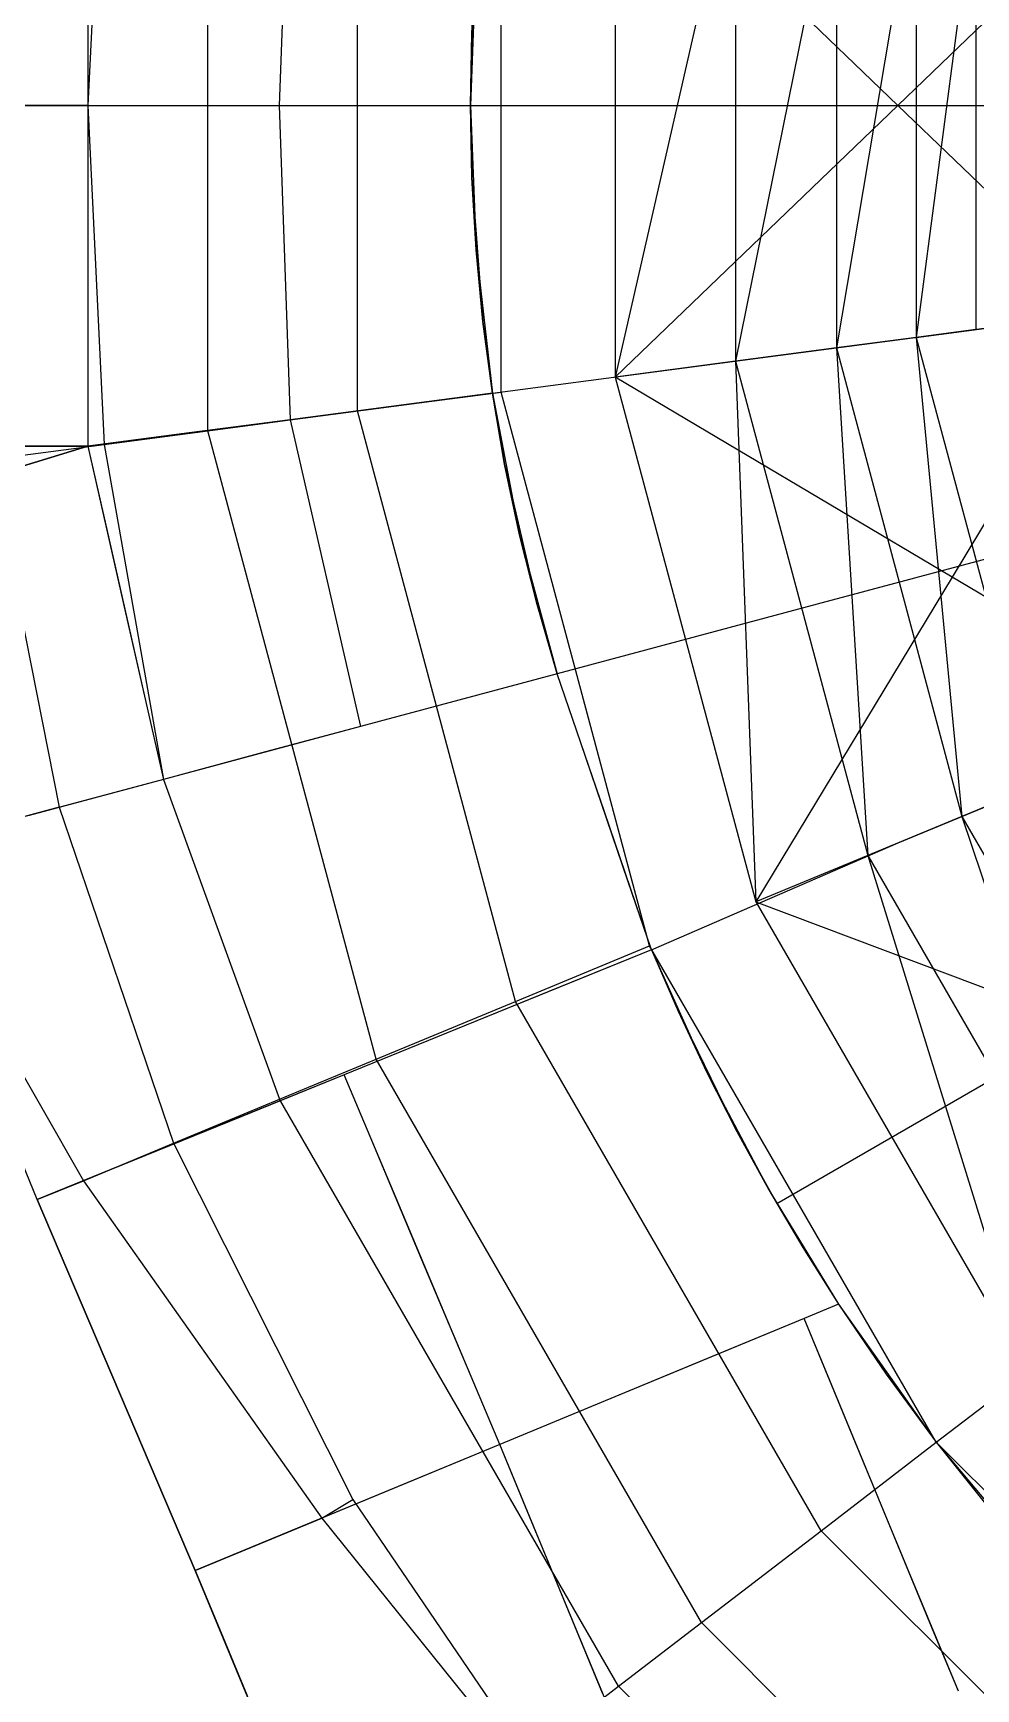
# Model space of a CAD drawing. Header units: millimetres. Extents: x -90 to 90, y -106 to 105.
# Drawn here: x -59.03 to -37.99, y -35.33 to 1.61 of the extents above; entities that cross this region are included whole.
import ezdxf

# ---------------------------------------------------------------- set-up
doc = ezdxf.new("R2010")
doc.units = ezdxf.units.MM
doc.header["$MEASUREMENT"] = 0
for name, color, linetype, true_color in [('1-CHJ_FG-O180x6', 116, 'Continuous', 0x008040), ('1-CHJ_XG1-O245x8', 241, 'Continuous', 0xff969c), ('1-CL-O351x10', 171, 'Continuous', 0x8080ff), ('1-TC_ZL-B500x300x12x16', 31, 'Continuous', 0xffc28c), ('1-TG_FG-O219x10', 140, 'Continuous', 0x00bcff), ('1-TG_HL-O299x8', 9, 'Continuous', 0xc4c4c4), ('1-TG_XG-O299x8', 12, 'Continuous', 0xb80000), ('1-TG_ZC1-O299x8', 140, 'Continuous', 0x00b2ff), ('1-TG_ZC2-O457x10', 84, 'Continuous', 0x25a025), ('1-XWM_L1-O402x10', 145, 'Continuous', 0x3e88b5), ('1-XWM_L2-O457x12', 20, 'Continuous', 0xf75c00), ('1-XWM_LG-O402x12', 111, 'Continuous', 0x7fffbf), ('1-XWM_LG2-O457x12', 61, 'Continuous', 0xe2fb99), ('1-XWM_ZC2-O402x12', 201, 'Continuous', 0xd6a2ec), ('1-XXZ-B800x800x35x35', 123, 'Continuous', 0x45e2af), ('1-YGZ-O600x20', 6, 'Continuous', 0xff00ff), ('1-YGZ-O800x30', 5, 'Continuous', 0x0000ff), ('1-ZHJ_FG1-O219x8', 125, 'Continuous', 0x3fbf7f), ('1-ZHJ_FG2-O325x10', 71, 'Continuous', 0xcdfe7a), ('1-ZHJ_XG1-O351x10', 15, 'Continuous', 0xbf3f3f), ('1-ZHJ_XG2-O457x14', 20, 'Continuous', 0xff5f11)]:
    doc.layers.add(name, color=color, linetype=linetype, true_color=true_color)

msp = doc.modelspace()

# ---------------------------------------------------------------- linework, layer by layer
at = {"layer": '1-CHJ_FG-O180x6'}
for p, q in [((-45.232, -18.843, 20), (-47.516, -19.772, 23)), ((-47.516, -19.772, 23), (-49.8, -20.7, 20)), ((-49.8, -20.7, 20), (-52.084, -21.628, 23)), ((-52.084, -21.628, 23), (-54.369, -22.556, 20)), ((-51.506, -23.003, 23), (-52.084, -21.628, 20)), ((-52.084, -21.628, 23), (-52.084, -21.628, 20)), ((-54.369, -22.556, 20), (-56.653, -23.484, 23)), ((-50.928, -24.378, 20), (-51.506, -23.003, 23)), ((-56.653, -23.484, 23), (-58.937, -24.412, 20)), ((-50.35, -25.754, 23), (-50.928, -24.378, 20)), ((-58.937, -24.412, 23), (-58.937, -24.412, 20)), ((-58.937, -24.412, 20), (-58.349, -25.792, 23)), ((-58.349, -25.792, 23), (-57.76, -27.172, 20)), ((-49.772, -27.129, 20), (-50.35, -25.754, 23)), ((-57.76, -27.172, 20), (-57.172, -28.552, 23)), ((-49.194, -28.504, 23), (-49.772, -27.129, 20)), ((-41.826, -27.066, 20), (-44.089, -28.004, 23)), ((-44.089, -28.004, 23), (-46.353, -28.942, 20)), ((-57.172, -28.552, 23), (-56.584, -29.932, 20)), ((-48.616, -29.879, 20), (-49.194, -28.504, 23)), ((-46.353, -28.942, 20), (-48.616, -29.879, 23)), ((-48.616, -29.879, 23), (-50.88, -30.817, 20)), ((-48.042, -31.265, 23), (-48.616, -29.879, 20)), ((-48.616, -29.879, 23), (-48.616, -29.879, 20)), ((-56.584, -29.932, 20), (-55.995, -31.312, 23)), ((-50.88, -30.817, 20), (-53.143, -31.754, 23)), ((-55.995, -31.312, 23), (-55.407, -32.692, 20)), ((-47.468, -32.651, 20), (-48.042, -31.265, 23)), ((-53.143, -31.754, 23), (-55.407, -32.692, 20)), ((-55.407, -32.692, 23), (-55.407, -32.692, 20)), ((-55.407, -32.692, 20), (-54.833, -34.078, 23)), ((-46.894, -34.037, 23), (-47.468, -32.651, 20)), ((-54.833, -34.078, 23), (-54.259, -35.463, 20)), ((-46.32, -35.422, 20), (-46.894, -34.037, 23))]:
    msp.add_line(p, q, dxfattribs=at)
at = {"layer": '1-CHJ_XG1-O245x8'}
for p, q in [((-45.232, -18.843, 20), (-49.8, -20.7, 20)), ((-45.232, -18.843, 23), (-47.516, -19.772, 23)), ((-47.516, -19.772, 23), (-52.084, -21.628, 23)), ((-49.8, -20.7, 20), (-52.084, -21.628, 20)), ((-52.084, -21.628, 23), (-56.653, -23.484, 23)), ((-52.084, -21.628, 20), (-54.369, -22.556, 20)), ((-50.928, -24.378, 20), (-52.084, -21.628, 20)), ((-51.506, -23.003, 23), (-52.084, -21.628, 23)), ((-54.369, -22.556, 20), (-58.937, -24.412, 20)), ((-50.35, -25.754, 23), (-51.506, -23.003, 23)), ((-56.653, -23.484, 23), (-58.937, -24.412, 23)), ((-49.772, -27.129, 20), (-50.928, -24.378, 20)), ((-58.937, -24.412, 20), (-57.76, -27.172, 20)), ((-58.937, -24.412, 23), (-58.349, -25.792, 23)), ((-58.349, -25.792, 23), (-57.172, -28.552, 23)), ((-49.194, -28.504, 23), (-50.35, -25.754, 23)), ((-57.76, -27.172, 20), (-56.584, -29.932, 20)), ((-48.616, -29.879, 20), (-49.772, -27.129, 20)), ((-41.826, -27.066, 20), (-46.353, -28.942, 20)), ((-41.826, -27.066, 23), (-44.089, -28.004, 23)), ((-44.089, -28.004, 23), (-48.616, -29.879, 23)), ((-57.172, -28.552, 23), (-55.995, -31.312, 23)), ((-48.616, -29.879, 23), (-49.194, -28.504, 23)), ((-46.353, -28.942, 20), (-48.616, -29.879, 20)), ((-48.616, -29.879, 23), (-53.143, -31.754, 23)), ((-48.616, -29.879, 20), (-50.88, -30.817, 20)), ((-47.468, -32.651, 20), (-48.616, -29.879, 20)), ((-48.042, -31.265, 23), (-48.616, -29.879, 23)), ((-56.584, -29.932, 20), (-55.407, -32.692, 20)), ((-50.88, -30.817, 20), (-55.407, -32.692, 20)), ((-55.995, -31.312, 23), (-55.407, -32.692, 23)), ((-46.894, -34.037, 23), (-48.042, -31.265, 23)), ((-53.143, -31.754, 23), (-55.407, -32.692, 23)), ((-55.407, -32.692, 20), (-54.259, -35.463, 20)), ((-55.407, -32.692, 23), (-54.833, -34.078, 23)), ((-46.32, -35.422, 20), (-47.468, -32.651, 20)), ((-54.833, -34.078, 23), (-53.685, -36.849, 23)), ((-45.746, -36.808, 23), (-46.894, -34.037, 23))]:
    msp.add_line(p, q, dxfattribs=at)
at = {"layer": '1-CL-O351x10'}
for p, q in [((-53.29, 7.013, 23), (-53.534, 0, 23)), ((-53.534, 0, 23), (-53.29, -7.013, 23)), ((-53.29, -7.013, 23), (-51.725, -13.86, 23))]:
    msp.add_line(p, q, dxfattribs=at)
at = {"layer": '1-TC_ZL-B500x300x12x16'}
for p, q in [((-49.266, 0, 23), (-43, 0, 23)), ((-43, 0, 23), (-37, 0, 23)), ((-42.632, -5.613, 23), (-36.683, -4.829, 23)), ((-48.779, -6.422, 23), (-42.632, -5.613, 23)), ((-35.739, -9.576, 23), (-41.535, -11.129, 23)), ((-41.535, -11.129, 23), (-47.33, -12.682, 23)), ((-39.727, -16.455, 23), (-34.184, -14.159, 23)), ((-45.232, -18.843, 23), (-39.727, -16.455, 23)), ((-42.435, -24.5, 23), (-37.239, -21.5, 23)), ((-38.874, -29.829, 23), (-34.114, -26.177, 23))]:
    msp.add_line(p, q, dxfattribs=at)
at = {"layer": '1-TG_FG-O219x10'}
for p, q in [((-34.947, -4.601, 42.118), (-39.153, -5.155, 45.218)), ((-39.153, -5.155, 42.118), (-43.358, -5.708, 45.218)), ((-39.153, -5.155, 45.218), (-39.153, -5.155, 42.118)), ((-43.358, -5.708, 42.118), (-43.358, -5.708, 45.218)), ((-36.77, -15.231, 42.118), (-40.403, -16.736, 45.218)), ((-40.403, -16.736, 42.118), (-40.403, -16.736, 45.218))]:
    msp.add_line(p, q, dxfattribs=at)
at = {"layer": '1-TG_HL-O299x8'}
for p, q in [((-43.358, 5.708, 42.118), (-43.358, -5.708, 42.118)), ((-41.105, 5.412, 38.69), (-41.105, -5.412, 38.69)), ((-39.323, 5.177, 34.991), (-39.323, -5.177, 34.991)), ((-37.992, 5.002, 31.103), (-37.992, -5.002, 31.103)), ((-41.105, -5.412, 38.69), (-38.304, -15.866, 38.69)), ((-39.323, -5.177, 34.991), (-36.643, -15.178, 34.991)), ((-43.358, -5.708, 42.118), (-40.403, -16.736, 42.118)), ((-38.304, -15.866, 38.69), (-32.892, -25.239, 38.69)), ((-40.403, -16.736, 42.118), (-34.695, -26.623, 42.118))]:
    msp.add_line(p, q, dxfattribs=at)
at = {"layer": '1-TG_XG-O299x8'}
for p, q in [((-34.947, -4.601, 42.118), (-39.153, -5.155, 42.118)), ((-34.947, -4.601, 45.218), (-39.153, -5.155, 45.218)), ((-39.153, -5.155, 42.118), (-43.358, -5.708, 42.118)), ((-39.153, -5.155, 45.218), (-43.358, -5.708, 45.218)), ((-43.358, -5.708, 45.218), (-46.037, -6.061, 45.218)), ((-36.77, -15.231, 42.118), (-40.403, -16.736, 42.118)), ((-36.77, -15.231, 45.218), (-40.403, -16.736, 45.218)), ((-40.403, -16.736, 45.218), (-42.9, -17.77, 45.218))]:
    msp.add_line(p, q, dxfattribs=at)
at = {"layer": '1-TG_ZC1-O299x8'}
for p, q in [((-43.358, 5.708, 42.118), (-46.037, -6.061, 45.218)), ((-41.105, 5.412, 38.69), (-43.358, -5.708, 42.118)), ((-39.323, 5.177, 34.991), (-41.105, -5.412, 38.69)), ((-37.992, 5.002, 31.103), (-39.323, -5.177, 34.991)), ((-41.105, -5.412, 38.69), (-40.403, -16.736, 42.118)), ((-39.323, -5.177, 34.991), (-38.304, -15.866, 38.69)), ((-43.358, -5.708, 42.118), (-42.9, -17.77, 45.218)), ((-38.304, -15.866, 38.69), (-34.695, -26.623, 42.118)), ((-40.403, -16.736, 42.118), (-36.839, -28.268, 45.218))]:
    msp.add_line(p, q, dxfattribs=at)
at = {"layer": '1-TG_ZC2-O457x10'}
for p, q in [((-46.037, 6.061, 45.218), (-46.037, -6.061, 45.218)), ((-46.037, 6.061, 45.218), (-39.733, 0, 45.218)), ((-39.733, 0, 45.218), (-34.947, 4.601, 45.218)), ((-46.037, -6.061, 45.218), (-39.733, 0, 45.218)), ((-39.733, 0, 45.218), (-34.947, -4.601, 45.218)), ((-39.323, -5.177, 34.991), (-26.537, -3.494, 34.991)), ((-34.947, -4.601, 45.218), (-38.524, -10.524, 45.218)), ((-46.037, -6.061, 45.218), (-42.9, -17.77, 45.218)), ((-38.524, -10.524, 45.218), (-46.037, -6.061, 45.218)), ((-38.524, -10.524, 45.218), (-42.9, -17.77, 45.218)), ((-33.136, -13.725, 45.218), (-38.524, -10.524, 45.218)), ((-42.9, -17.77, 45.218), (-36.839, -28.268, 45.218)), ((-42.9, -17.77, 45.218), (-34.93, -20.772, 45.218))]:
    msp.add_line(p, q, dxfattribs=at)
at = {"layer": '1-XWM_L1-O402x10'}
for p, q in [((-57.443, 7.563, 33.113), (-57.802, 0, 33.113)), ((-55.129, -7.258, 32.06), (-55.129, 7.258, 32.06)), ((-51.79, -6.818, 28.153), (-51.79, 6.818, 28.153)), ((-48.581, -6.396, 24.123), (-48.581, 6.396, 24.123)), ((-57.802, 0, 33.113), (-57.443, -7.563, 33.113)), ((-45.27, -18.751, 24.123), (-48.581, -6.396, 24.123)), ((-48.261, -19.99, 28.153), (-51.79, -6.818, 28.153)), ((-51.372, -21.279, 32.06), (-55.129, -7.258, 32.06)), ((-57.443, -7.563, 33.113), (-56.12, -15.037, 33.113)), ((-56.12, -15.037, 33.113), (-53.529, -22.172, 33.113)), ((-58.445, -15.66, 32.999), (-62.109, -16.642, 28.033)), ((-58.937, -24.412, 29.014), (-62.109, -16.642, 28.033)), ((-62.109, -16.642, 28.033), (-57.902, -23.992, 29.458)), ((-38.874, -29.829, 24.123), (-45.27, -18.751, 24.123)), ((-41.442, -31.8, 28.153), (-48.261, -19.99, 28.153)), ((-44.114, -33.85, 32.06), (-51.372, -21.279, 32.06)), ((-45.966, -35.271, 33.113), (-53.529, -22.172, 33.113)), ((-57.902, -23.992, 29.458), (-55.895, -23.152, 33)), ((-58.937, -24.412, 29.014), (-57.902, -23.992, 29.458)), ((-57.902, -23.992, 29.458), (-52.581, -31.521, 31.273)), ((-55.407, -32.692, 30.267), (-58.937, -24.412, 29.014)), ((-29.829, -38.874, 24.123), (-38.874, -29.829, 24.123)), ((-52.581, -31.521, 31.273), (-51.89, -31.107, 33)), ((-55.407, -32.692, 30.267), (-52.581, -31.521, 31.273)), ((-52.581, -31.521, 31.273), (-46.699, -38.826, 32.551)), ((-31.8, -41.442, 28.153), (-41.442, -31.8, 28.153)), ((-51.963, -41.007, 30.901), (-55.407, -32.692, 30.267)), ((-33.85, -44.114, 32.06), (-44.114, -33.85, 32.06)), ((-35.271, -45.966, 33.113), (-45.966, -35.271, 33.113))]:
    msp.add_line(p, q, dxfattribs=at)
at = {"layer": '1-XWM_L2-O457x12'}
for p, q in [((-51.79, -6.818, 28.153), (-48.581, -6.396, 24.123)), ((-55.129, -7.258, 32.06), (-51.79, -6.818, 28.153)), ((-57.443, -7.563, 33.113), (-55.129, -7.258, 32.06)), ((-59.982, -7.897, 33), (-57.443, -7.563, 33.113)), ((-59.982, -7.897, 33), (-58.445, -15.66, 32.999)), ((-58.445, -15.66, 32.999), (-55.895, -23.152, 33)), ((-48.261, -19.99, 28.153), (-45.27, -18.751, 24.123)), ((-51.372, -21.279, 32.06), (-48.261, -19.99, 28.153)), ((-53.529, -22.172, 33.113), (-51.372, -21.279, 32.06)), ((-55.895, -23.152, 33), (-53.529, -22.172, 33.113)), ((-55.895, -23.152, 33), (-51.89, -31.107, 33)), ((-41.442, -31.8, 28.153), (-38.874, -29.829, 24.123)), ((-51.89, -31.107, 33), (-47.998, -36.83, 33)), ((-44.114, -33.85, 32.06), (-41.442, -31.8, 28.153)), ((-45.966, -35.271, 33.113), (-44.114, -33.85, 32.06)), ((-47.998, -36.83, 33), (-45.966, -35.271, 33.113))]:
    msp.add_line(p, q, dxfattribs=at)
at = {"layer": '1-XWM_LG-O402x12'}
for p, q in [((-48.779, -6.422, 23), (-48.581, -6.396, 24.123)), ((-45.232, -18.843, 23), (-45.27, -18.751, 24.123)), ((-58.937, -24.412, 29.014), (-58.937, -24.412, 23)), ((-38.874, -29.829, 23), (-38.874, -29.829, 20)), ((-38.874, -29.829, 23), (-38.874, -29.829, 24.123)), ((-55.407, -32.692, 30.267), (-55.407, -32.692, 23))]:
    msp.add_line(p, q, dxfattribs=at)
at = {"layer": '1-XWM_LG2-O457x12'}
for p, q in [((-57.802, 0, 23), (-57.802, 0, 20)), ((-57.802, 0, 23), (-57.802, 0, 33.113)), ((-57.802, -7.605, 23), (-57.443, -7.563, 33.113)), ((-56.12, -15.037, 23), (-56.12, -15.037, 33.113))]:
    msp.add_line(p, q, dxfattribs=at)
at = {"layer": '1-XWM_ZC2-O402x12'}
for p, q in [((-55.407, -32.692, 30.267), (-51.963, -41.007, 23)), ((-51.963, -41.007, 30.901), (-55.407, -32.692, 23))]:
    msp.add_line(p, q, dxfattribs=at)
at = {"layer": '1-XXZ-B800x800x35x35'}
for p, q in [((-45.232, -18.843, 23), (-45.232, -18.843, 20)), ((-45.232, -18.843, 11.4), (-45.232, -18.843, 20)), ((-58.937, -24.412, 11.4), (-58.937, -24.412, 20)), ((-41.826, -27.066, 23), (-41.826, -27.066, 20)), ((-41.826, -27.066, 11.4), (-41.826, -27.066, 20)), ((-55.407, -32.692, 11.4), (-55.407, -32.692, 20))]:
    msp.add_line(p, q, dxfattribs=at)
at = {"layer": '1-YGZ-O600x20'}
for p, q in [((-37.992, -5.002, 31.103), (-39.323, -5.177, 34.991)), ((-41.105, -5.412, 38.69), (-43.358, -5.708, 42.118)), ((-39.323, -5.177, 34.991), (-41.105, -5.412, 38.69)), ((-43.358, -5.708, 42.118), (-46.037, -6.061, 45.218)), ((-48.779, -6.422), (-48.779, -6.422, 20)), ((-48.779, -6.422, 20), (-48.779, -6.422, 23)), ((-57.802, -7.605), (-57.802, -7.605, 20)), ((-57.802, -7.605, 20), (-57.802, -7.605, 23)), ((-36.643, -15.178, 34.991), (-38.304, -15.866, 38.69)), ((-38.304, -15.866, 38.69), (-40.403, -16.736, 42.118)), ((-40.403, -16.736, 42.118), (-42.9, -17.77, 45.218))]:
    msp.add_line(p, q, dxfattribs=at)
at = {"layer": '1-YGZ-O800x30'}
for p, q in [((-47.33, -12.682), (-47.33, -12.682, 20)), ((-47.33, -12.682, 20), (-47.33, -12.682, 23)), ((-56.12, -15.037), (-56.12, -15.037, 20)), ((-56.12, -15.037, 20), (-56.12, -15.037, 23))]:
    msp.add_line(p, q, dxfattribs=at)
at = {"layer": '1-ZHJ_FG1-O219x8'}
for p, q in [((-49.236, 1.611, 23), (-49.144, 3.22, 20)), ((-57.802, 1.901, 23), (-57.802, 0, 20)), ((-49.266, 0, 20), (-49.236, 1.611, 23)), ((-57.802, 0, 20), (-60.376, 0, 23)), ((-57.802, 0, 20), (-55.668, 0, 23)), ((-57.802, 0, 20), (-57.802, -1.901, 23)), ((-55.668, 0, 23), (-53.534, 0, 20)), ((-53.534, 0, 20), (-51.4, 0, 23)), ((-53.534, 0, 23), (-53.534, 0, 20)), ((-51.4, 0, 23), (-49.266, 0, 20)), ((-49.236, -1.611, 23), (-49.266, 0, 20)), ((-49.144, -3.22, 20), (-49.236, -1.611, 23)), ((-57.802, -1.901, 23), (-57.802, -3.802, 20)), ((-48.992, -4.825, 23), (-49.144, -3.22, 20)), ((-57.802, -3.802, 20), (-57.802, -5.704, 23)), ((-48.779, -6.422, 20), (-48.992, -4.825, 23)), ((-57.802, -5.704, 23), (-57.802, -7.605, 20)), ((-48.779, -6.422, 20), (-51.035, -6.718, 23)), ((-48.506, -8.006, 23), (-48.779, -6.422, 20)), ((-53.29, -7.013, 20), (-55.546, -7.309, 23)), ((-51.035, -6.718, 23), (-53.29, -7.013, 20)), ((-53.29, -7.013, 23), (-53.29, -7.013, 20)), ((-55.546, -7.309, 23), (-57.802, -7.605, 20)), ((-57.802, -7.605, 20), (-60.376, -8.384, 23)), ((-57.802, -7.605, 20), (-60.376, -7.605, 23)), ((-57.802, -7.605, 20), (-57.381, -9.463, 23)), ((-48.172, -9.579, 20), (-48.506, -8.006, 23)), ((-57.381, -9.463, 23), (-56.961, -11.321, 20)), ((-47.78, -11.138, 23), (-48.172, -9.579, 20)), ((-56.961, -11.321, 20), (-56.541, -13.179, 23)), ((-47.33, -12.682, 20), (-47.78, -11.138, 23)), ((-47.33, -12.682, 20), (-49.528, -13.271, 23)), ((-46.806, -14.223, 23), (-47.33, -12.682, 20)), ((-56.541, -13.179, 23), (-56.12, -15.037, 20)), ((-49.528, -13.271, 23), (-51.725, -13.86, 20)), ((-51.725, -13.86, 20), (-53.923, -14.449, 23)), ((-51.725, -13.86, 23), (-51.725, -13.86, 20)), ((-46.281, -15.763, 20), (-46.806, -14.223, 23)), ((-53.923, -14.449, 23), (-56.12, -15.037, 20)), ((-56.12, -15.037, 20), (-59.115, -15.84, 23)), ((-45.756, -17.303, 23), (-46.281, -15.763, 20)), ((-45.232, -18.843, 20), (-45.756, -17.303, 23)), ((-41.056, -26.747, 23), (-41.826, -27.066, 20)), ((-41.056, -26.747, 23), (-41.056, -26.747, 20)), ((-41.252, -28.452, 23), (-41.826, -27.066, 20)), ((-40.678, -29.838, 20), (-41.252, -28.452, 23)), ((-40.104, -31.224, 23), (-40.678, -29.838, 20)), ((-38.874, -29.829, 20), (-37.536, -31.497, 23)), ((-39.53, -32.61, 20), (-40.104, -31.224, 23)), ((-38.956, -33.996, 23), (-39.53, -32.61, 20)), ((-38.382, -35.381, 20), (-38.956, -33.996, 23))]:
    msp.add_line(p, q, dxfattribs=at)
at = {"layer": '1-ZHJ_FG2-O325x10'}
for p, q in [((-45.232, -18.843, 20), (-44.637, -20.212, 23)), ((-44.637, -20.212, 23), (-44.001, -21.561, 20)), ((-44.001, -21.561, 20), (-43.324, -22.891, 23)), ((-43.324, -22.891, 23), (-42.608, -24.199, 20)), ((-42.608, -24.199, 20), (-41.851, -25.485, 23)), ((-41.851, -25.485, 23), (-41.056, -26.747, 20)), ((-41.056, -26.747, 20), (-39.995, -28.309, 23)), ((-39.995, -28.309, 23), (-38.874, -29.829, 20))]:
    msp.add_line(p, q, dxfattribs=at)
at = {"layer": '1-ZHJ_XG1-O351x10'}
for p, q in [((-48.992, 4.825, 23), (-49.236, 1.611, 23)), ((-57.802, 3.802, 20), (-57.802, 0, 20)), ((-49.144, 3.22, 20), (-49.266, 0, 20)), ((-57.802, 1.901, 23), (-57.802, 0, 23)), ((-49.236, 1.611, 23), (-49.266, 0, 23)), ((-62.95, 0, 20), (-57.802, 0, 20)), ((-60.376, 0, 23), (-57.802, 0, 23)), ((-57.802, 0, 23), (-57.802, -1.901, 23)), ((-57.802, 0, 23), (-55.668, 0, 23)), ((-57.802, 0, 20), (-57.802, -3.802, 20)), ((-57.802, 0, 20), (-53.534, 0, 20)), ((-55.668, 0, 23), (-53.534, 0, 23)), ((-53.534, 0, 23), (-51.4, 0, 23)), ((-53.534, 0, 20), (-49.266, 0, 20)), ((-51.4, 0, 23), (-49.266, 0, 23)), ((-49.266, 0, 23), (-49.236, -1.611, 23)), ((-49.266, 0, 20), (-49.144, -3.22, 20)), ((-49.236, -1.611, 23), (-48.992, -4.825, 23)), ((-57.802, -1.901, 23), (-57.802, -5.704, 23)), ((-49.144, -3.22, 20), (-48.779, -6.422, 20)), ((-57.802, -3.802, 20), (-57.802, -7.605, 20)), ((-48.992, -4.825, 23), (-48.779, -6.422, 23)), ((-57.802, -5.704, 23), (-57.802, -7.605, 23)), ((-53.29, -7.013, 20), (-48.779, -6.422, 20)), ((-51.035, -6.718, 23), (-48.779, -6.422, 23)), ((-48.779, -6.422, 23), (-48.506, -8.006, 23)), ((-48.779, -6.422, 20), (-48.172, -9.579, 20)), ((-57.802, -7.605, 20), (-53.29, -7.013, 20)), ((-55.546, -7.309, 23), (-53.29, -7.013, 23)), ((-53.29, -7.013, 23), (-51.035, -6.718, 23)), ((-57.802, -7.605, 23), (-55.546, -7.309, 23)), ((-62.95, -9.164, 20), (-57.802, -7.605, 20)), ((-62.95, -7.605, 20), (-57.802, -7.605, 20)), ((-60.376, -7.605, 23), (-57.802, -7.605, 23)), ((-60.376, -8.384, 23), (-57.802, -7.605, 23)), ((-57.802, -7.605, 23), (-57.381, -9.463, 23)), ((-57.802, -7.605, 20), (-56.961, -11.321, 20)), ((-48.506, -8.006, 23), (-47.78, -11.138, 23)), ((-57.381, -9.463, 23), (-56.541, -13.179, 23)), ((-48.172, -9.579, 20), (-47.33, -12.682, 20)), ((-56.961, -11.321, 20), (-56.12, -15.037, 20)), ((-47.78, -11.138, 23), (-47.33, -12.682, 23)), ((-47.33, -12.682, 20), (-51.725, -13.86, 20)), ((-47.33, -12.682, 23), (-49.528, -13.271, 23)), ((-46.806, -14.223, 23), (-47.33, -12.682, 23)), ((-46.281, -15.763, 20), (-47.33, -12.682, 20)), ((-56.541, -13.179, 23), (-56.12, -15.037, 23)), ((-49.528, -13.271, 23), (-51.725, -13.86, 23)), ((-51.725, -13.86, 20), (-56.12, -15.037, 20)), ((-51.725, -13.86, 23), (-53.923, -14.449, 23)), ((-45.756, -17.303, 23), (-46.806, -14.223, 23)), ((-53.923, -14.449, 23), (-56.12, -15.037, 23)), ((-56.12, -15.037, 20), (-62.109, -16.642, 20)), ((-56.12, -15.037, 23), (-59.115, -15.84, 23)), ((-45.232, -18.843, 20), (-46.281, -15.763, 20)), ((-45.232, -18.843, 23), (-45.756, -17.303, 23)), ((-41.056, -26.747, 23), (-41.826, -27.066, 23)), ((-41.056, -26.747, 20), (-41.826, -27.066, 20)), ((-40.678, -29.838, 20), (-41.826, -27.066, 20)), ((-41.252, -28.452, 23), (-41.826, -27.066, 23)), ((-40.104, -31.224, 23), (-41.252, -28.452, 23)), ((-39.53, -32.61, 20), (-40.678, -29.838, 20)), ((-38.874, -29.829, 20), (-36.127, -33.104, 20)), ((-38.874, -29.829, 23), (-37.536, -31.497, 23)), ((-38.956, -33.996, 23), (-40.104, -31.224, 23)), ((-38.382, -35.381, 20), (-39.53, -32.61, 20)), ((-38.382, -35.381, 23), (-38.956, -33.996, 23))]:
    msp.add_line(p, q, dxfattribs=at)
at = {"layer": '1-ZHJ_XG2-O457x14'}
for p, q in [((-45.232, -18.843, 20), (-44.001, -21.561, 20)), ((-45.232, -18.843, 23), (-44.637, -20.212, 23)), ((-44.637, -20.212, 23), (-43.324, -22.891, 23)), ((-44.001, -21.561, 20), (-42.608, -24.199, 20)), ((-43.324, -22.891, 23), (-42.435, -24.5, 23)), ((-42.608, -24.199, 20), (-41.056, -26.747, 20)), ((-42.435, -24.5, 23), (-41.851, -25.485, 23)), ((-41.851, -25.485, 23), (-41.056, -26.747, 23)), ((-41.056, -26.747, 20), (-38.874, -29.829, 20)), ((-41.056, -26.747, 23), (-39.995, -28.309, 23)), ((-39.995, -28.309, 23), (-38.874, -29.829, 23))]:
    msp.add_line(p, q, dxfattribs=at)

doc.saveas('drawing.dxf')
